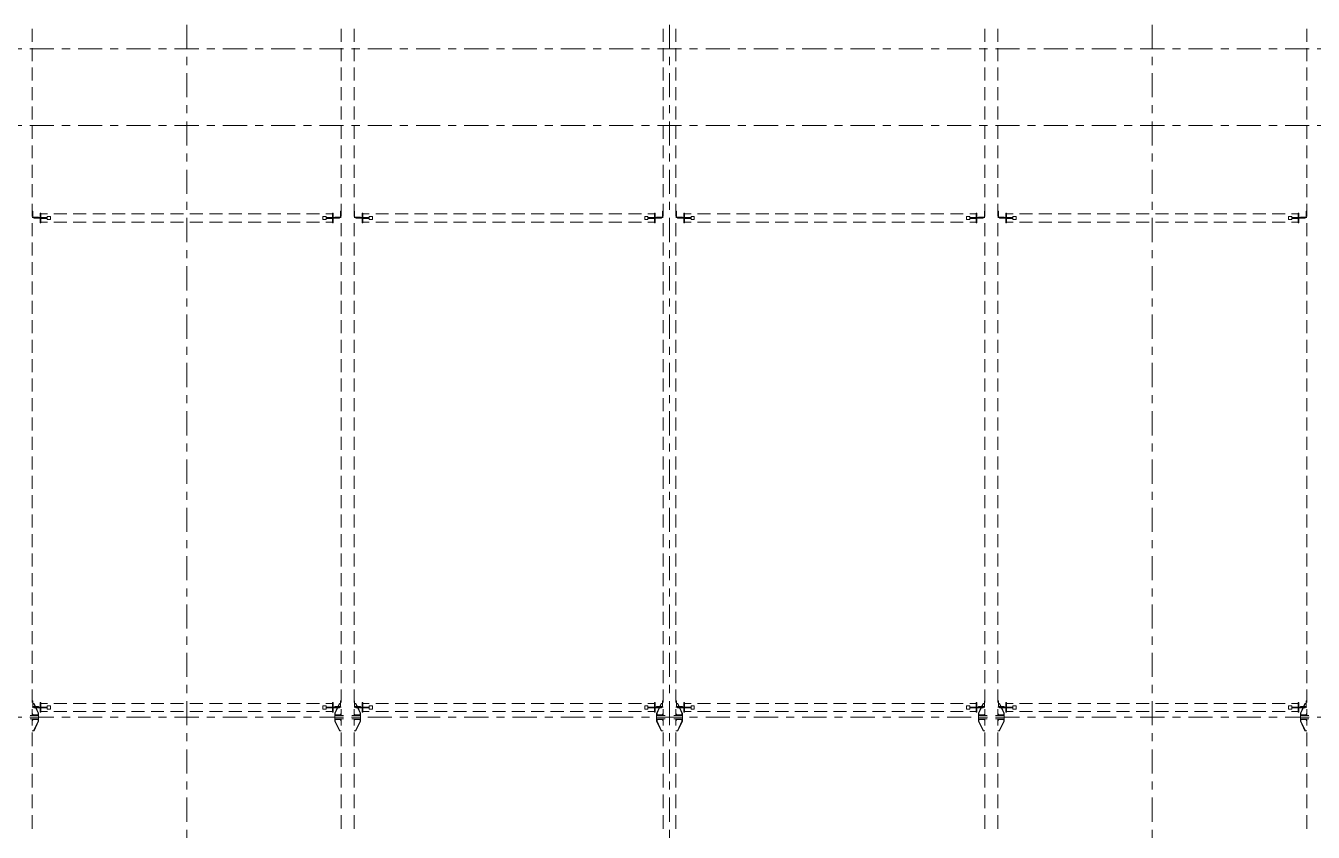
# Model space of a CAD drawing. Header units: millimetres. Extents: x -59 to 782, y -222 to 372.
# Drawn here: x 322 to 482, y 172.7 to 272.9 of the extents above; entities that cross this region are included whole.
import ezdxf

# ---------------------------------------------------------------- set-up
doc = ezdxf.new("R2010")
doc.units = ezdxf.units.MM
doc.linetypes.add('XKITLINE00', pattern=[0])
doc.linetypes.add('XKITLINE03', pattern=[6, 3, -1, 1, -1])
doc.layers.add('Part', color=2, linetype='Continuous', lineweight=0)
doc.layers.add('S-GRID', color=1, linetype='Continuous', lineweight=0)

msp = doc.modelspace()

# ---------------------------------------------------------------- linework, layer by layer
at = {"layer": 'Part', "linetype": 'XKITLINE00', "lineweight": 0}
for p, q in [((322.8, 270.89), (322.8, 272.5)), ((361.2, 270.89), (361.2, 272.5)), ((362.8, 270.89), (362.8, 272.5)), ((401.2, 270.89), (401.2, 272.5)), ((402.8, 270.89), (402.8, 272.5)), ((441.2, 270.89), (441.2, 272.5)), ((442.8, 270.89), (442.8, 272.5)), ((481.2, 270.89), (481.2, 272.5)), ((322.8, 268.48), (322.8, 270.09)), ((361.2, 268.48), (361.2, 270.09)), ((362.8, 268.48), (362.8, 270.09)), ((401.2, 268.48), (401.2, 270.09)), ((402.8, 268.48), (402.8, 270.09)), ((441.2, 268.48), (441.2, 270.09)), ((442.8, 268.48), (442.8, 270.09)), ((481.2, 268.48), (481.2, 270.09)), ((322.8, 266.06), (322.8, 267.67)), ((361.2, 266.06), (361.2, 267.67)), ((362.8, 266.06), (362.8, 267.67)), ((401.2, 266.06), (401.2, 267.67)), ((402.8, 266.06), (402.8, 267.67)), ((441.2, 266.06), (441.2, 267.67)), ((442.8, 266.06), (442.8, 267.67)), ((481.2, 266.06), (481.2, 267.67)), ((322.8, 263.65), (322.8, 265.26)), ((361.2, 263.65), (361.2, 265.26)), ((362.8, 263.65), (362.8, 265.26)), ((401.2, 263.65), (401.2, 265.26)), ((402.8, 263.65), (402.8, 265.26)), ((441.2, 263.65), (441.2, 265.26)), ((442.8, 263.65), (442.8, 265.26)), ((481.2, 263.65), (481.2, 265.26)), ((322.8, 261.24), (322.8, 262.85)), ((361.2, 261.24), (361.2, 262.85)), ((362.8, 261.24), (362.8, 262.85)), ((401.2, 261.24), (401.2, 262.85)), ((402.8, 261.24), (402.8, 262.85)), ((441.2, 261.24), (441.2, 262.85)), ((442.8, 261.24), (442.8, 262.85)), ((481.2, 261.24), (481.2, 262.85)), ((322.8, 258.82), (322.8, 260.43)), ((361.2, 258.82), (361.2, 260.43)), ((362.8, 258.82), (362.8, 260.43)), ((401.2, 258.82), (401.2, 260.43)), ((402.8, 258.82), (402.8, 260.43)), ((441.2, 258.82), (441.2, 260.43)), ((442.8, 258.82), (442.8, 260.43)), ((481.2, 258.82), (481.2, 260.43)), ((322.8, 256.41), (322.8, 258.02)), ((361.2, 256.41), (361.2, 258.02)), ((362.8, 256.41), (362.8, 258.02)), ((401.2, 256.41), (401.2, 258.02)), ((402.8, 256.41), (402.8, 258.02)), ((441.2, 256.41), (441.2, 258.02)), ((442.8, 256.41), (442.8, 258.02)), ((481.2, 256.41), (481.2, 258.02)), ((322.8, 253.99), (322.8, 255.6)), ((361.2, 253.99), (361.2, 255.6)), ((362.8, 253.99), (362.8, 255.6)), ((401.2, 253.99), (401.2, 255.6)), ((402.8, 253.99), (402.8, 255.6)), ((441.2, 253.99), (441.2, 255.6)), ((442.8, 253.99), (442.8, 255.6)), ((481.2, 253.99), (481.2, 255.6)), ((322.8, 251.58), (322.8, 253.19)), ((361.2, 251.58), (361.2, 253.19)), ((362.8, 251.58), (362.8, 253.19)), ((401.2, 251.58), (401.2, 253.19)), ((402.8, 251.58), (402.8, 253.19)), ((441.2, 251.58), (441.2, 253.19)), ((442.8, 251.58), (442.8, 253.19)), ((481.2, 251.58), (481.2, 253.19)), ((322.8, 249.17), (322.8, 250.77)), ((322.87, 249.84), (322.8, 249.84)), ((322.87, 249.11), (322.87, 249.84)), ((361.13, 249.11), (361.13, 249.84)), ((361.13, 249.84), (361.2, 249.84)), ((361.2, 249.17), (361.2, 250.77)), ((362.8, 249.17), (362.8, 250.77)), ((362.87, 249.84), (362.8, 249.84)), ((362.87, 249.11), (362.87, 249.84)), ((401.13, 249.11), (401.13, 249.84)), ((401.13, 249.84), (401.2, 249.84)), ((401.2, 249.17), (401.2, 250.77)), ((402.8, 249.17), (402.8, 250.77)), ((402.87, 249.84), (402.8, 249.84)), ((402.87, 249.11), (402.87, 249.84)), ((441.13, 249.11), (441.13, 249.84)), ((441.13, 249.84), (441.2, 249.84)), ((441.2, 249.17), (441.2, 250.77)), ((442.8, 249.17), (442.8, 250.77)), ((442.87, 249.84), (442.8, 249.84)), ((442.87, 249.11), (442.87, 249.84)), ((481.13, 249.11), (481.13, 249.84)), ((481.13, 249.84), (481.2, 249.84)), ((481.2, 249.17), (481.2, 250.77)), ((322.8, 249.04), (323.6, 249.04)), ((322.8, 246.75), (322.8, 248.36)), ((323.6, 249.11), (322.87, 249.11)), ((324.68, 249.04), (323, 249.04)), ((323, 248.96), (323, 249.04)), ((324.68, 248.96), (323, 248.96)), ((323.6, 249.04), (323.6, 249.11)), ((323.8, 249.04), (323.8, 249.6)), ((323.8, 249.6), (323.88, 249.6)), ((323.8, 248.96), (323.8, 248.4)), ((323.8, 248.4), (323.88, 248.4)), ((323.88, 249.6), (323.88, 249.04)), ((323.88, 249.5), (324.69, 249.5)), ((323.88, 249.05), (324.67, 249.05)), ((323.88, 248.4), (323.88, 248.96)), ((323.88, 248.95), (324.68, 248.95)), ((323.88, 248.5), (324.69, 248.5)), ((325.08, 249.2), (324.68, 249.2)), ((324.68, 249.04), (324.68, 249.2)), ((324.68, 248.96), (324.68, 249.04)), ((324.68, 248.8), (324.68, 248.96)), ((324.68, 248.8), (325.08, 248.8)), ((325.08, 248.8), (325.08, 249.2)), ((325.49, 249.5), (327.1, 249.5)), ((325.49, 248.5), (327.1, 248.5)), ((327.91, 249.5), (329.52, 249.5)), ((327.91, 248.5), (329.52, 248.5)), ((330.32, 249.5), (331.93, 249.5)), ((330.32, 248.5), (331.93, 248.5)), ((332.74, 249.5), (334.35, 249.5)), ((332.74, 248.5), (334.35, 248.5)), ((335.15, 249.5), (336.77, 249.5)), ((335.15, 248.5), (336.77, 248.5)), ((337.57, 249.5), (339.18, 249.5)), ((337.57, 248.5), (339.18, 248.5)), ((339.99, 249.5), (341.6, 249.5)), ((339.99, 248.5), (341.6, 248.5)), ((342.4, 249.5), (344.01, 249.5)), ((342.4, 248.5), (344.01, 248.5)), ((344.82, 249.5), (346.43, 249.5)), ((344.82, 248.5), (346.43, 248.5)), ((347.23, 249.5), (348.85, 249.5)), ((347.23, 248.5), (348.85, 248.5)), ((349.65, 249.5), (351.26, 249.5)), ((349.65, 248.5), (351.26, 248.5)), ((352.07, 249.5), (353.68, 249.5)), ((352.07, 248.5), (353.68, 248.5)), ((354.48, 249.5), (356.09, 249.5)), ((354.48, 248.5), (356.09, 248.5)), ((356.9, 249.5), (358.51, 249.5)), ((356.9, 248.5), (358.51, 248.5)), ((358.92, 248.8), (358.92, 249.2)), ((358.92, 249.2), (359.32, 249.2)), ((359.32, 248.8), (358.92, 248.8)), ((359.31, 249.5), (360.12, 249.5)), ((359.31, 248.5), (360.12, 248.5)), ((359.32, 249.04), (359.32, 249.2)), ((359.32, 249.05), (360.12, 249.05)), ((359.32, 249.04), (359.32, 248.96)), ((359.32, 249.04), (361, 249.04)), ((359.32, 248.96), (361, 248.96)), ((359.32, 248.8), (359.32, 248.96)), ((359.32, 248.95), (360.11, 248.95)), ((360.2, 249.6), (360.12, 249.6)), ((360.12, 249.6), (360.12, 249.04)), ((360.12, 248.4), (360.12, 248.96)), ((360.2, 248.4), (360.12, 248.4)), ((360.2, 249.04), (360.2, 249.6)), ((360.2, 248.96), (360.2, 248.4)), ((360.4, 249.04), (360.4, 249.11)), ((360.4, 249.11), (361.13, 249.11)), ((361.2, 249.04), (360.4, 249.04)), ((361, 249.04), (361, 248.96)), ((361.2, 246.75), (361.2, 248.36)), ((362.8, 249.04), (363.6, 249.04)), ((362.8, 246.75), (362.8, 248.36)), ((363.6, 249.11), (362.87, 249.11)), ((364.68, 249.04), (363, 249.04)), ((363, 248.96), (363, 249.04)), ((364.68, 248.96), (363, 248.96)), ((363.6, 249.04), (363.6, 249.11)), ((363.8, 249.04), (363.8, 249.6)), ((363.8, 249.6), (363.88, 249.6)), ((363.8, 248.96), (363.8, 248.4)), ((363.8, 248.4), (363.88, 248.4)), ((363.88, 249.6), (363.88, 249.04)), ((363.88, 249.5), (364.69, 249.5)), ((363.88, 249.05), (364.67, 249.05)), ((363.88, 248.4), (363.88, 248.96)), ((363.88, 248.95), (364.68, 248.95)), ((363.88, 248.5), (364.69, 248.5)), ((365.08, 249.2), (364.68, 249.2)), ((364.68, 249.04), (364.68, 249.2)), ((364.68, 248.96), (364.68, 249.04)), ((364.68, 248.8), (364.68, 248.96)), ((364.68, 248.8), (365.08, 248.8)), ((365.08, 248.8), (365.08, 249.2)), ((365.49, 249.5), (367.1, 249.5)), ((365.49, 248.5), (367.1, 248.5)), ((367.91, 249.5), (369.52, 249.5)), ((367.91, 248.5), (369.52, 248.5)), ((370.32, 249.5), (371.93, 249.5)), ((370.32, 248.5), (371.93, 248.5)), ((372.74, 249.5), (374.35, 249.5)), ((372.74, 248.5), (374.35, 248.5)), ((375.15, 249.5), (376.77, 249.5)), ((375.15, 248.5), (376.77, 248.5)), ((377.57, 249.5), (379.18, 249.5)), ((377.57, 248.5), (379.18, 248.5)), ((379.99, 249.5), (381.6, 249.5)), ((379.99, 248.5), (381.6, 248.5)), ((382.4, 249.5), (384.01, 249.5)), ((382.4, 248.5), (384.01, 248.5)), ((384.82, 249.5), (386.43, 249.5)), ((384.82, 248.5), (386.43, 248.5)), ((387.23, 249.5), (388.85, 249.5)), ((387.23, 248.5), (388.85, 248.5)), ((389.65, 249.5), (391.26, 249.5)), ((389.65, 248.5), (391.26, 248.5)), ((392.07, 249.5), (393.68, 249.5)), ((392.07, 248.5), (393.68, 248.5)), ((394.48, 249.5), (396.09, 249.5)), ((394.48, 248.5), (396.09, 248.5)), ((396.9, 249.5), (398.51, 249.5)), ((396.9, 248.5), (398.51, 248.5)), ((398.92, 248.8), (398.92, 249.2)), ((398.92, 249.2), (399.32, 249.2)), ((399.32, 248.8), (398.92, 248.8)), ((399.31, 249.5), (400.12, 249.5)), ((399.31, 248.5), (400.12, 248.5)), ((399.32, 249.04), (399.32, 249.2)), ((399.32, 249.05), (400.12, 249.05)), ((399.32, 249.04), (399.32, 248.96)), ((399.32, 249.04), (401, 249.04)), ((399.32, 248.96), (401, 248.96)), ((399.32, 248.8), (399.32, 248.96)), ((399.32, 248.95), (400.11, 248.95)), ((400.2, 249.6), (400.12, 249.6)), ((400.12, 249.6), (400.12, 249.04)), ((400.12, 248.4), (400.12, 248.96)), ((400.2, 248.4), (400.12, 248.4)), ((400.2, 249.04), (400.2, 249.6)), ((400.2, 248.96), (400.2, 248.4)), ((400.4, 249.04), (400.4, 249.11)), ((400.4, 249.11), (401.13, 249.11)), ((401.2, 249.04), (400.4, 249.04)), ((401, 249.04), (401, 248.96)), ((401.2, 246.75), (401.2, 248.36)), ((402.8, 249.04), (403.6, 249.04)), ((402.8, 246.75), (402.8, 248.36)), ((403.6, 249.11), (402.87, 249.11)), ((404.68, 249.04), (403, 249.04)), ((403, 248.96), (403, 249.04)), ((404.68, 248.96), (403, 248.96)), ((403.6, 249.04), (403.6, 249.11)), ((403.8, 249.04), (403.8, 249.6)), ((403.8, 249.6), (403.88, 249.6)), ((403.8, 248.96), (403.8, 248.4)), ((403.8, 248.4), (403.88, 248.4)), ((403.88, 249.6), (403.88, 249.04)), ((403.88, 249.5), (404.69, 249.5)), ((403.88, 249.05), (404.67, 249.05)), ((403.88, 248.4), (403.88, 248.96)), ((403.88, 248.95), (404.68, 248.95)), ((403.88, 248.5), (404.69, 248.5)), ((405.08, 249.2), (404.68, 249.2)), ((404.68, 249.04), (404.68, 249.2)), ((404.68, 248.96), (404.68, 249.04)), ((404.68, 248.8), (404.68, 248.96)), ((404.68, 248.8), (405.08, 248.8)), ((405.08, 248.8), (405.08, 249.2)), ((405.49, 249.5), (407.1, 249.5)), ((405.49, 248.5), (407.1, 248.5)), ((407.91, 249.5), (409.52, 249.5)), ((407.91, 248.5), (409.52, 248.5)), ((410.32, 249.5), (411.93, 249.5)), ((410.32, 248.5), (411.93, 248.5)), ((412.74, 249.5), (414.35, 249.5)), ((412.74, 248.5), (414.35, 248.5)), ((415.15, 249.5), (416.77, 249.5)), ((415.15, 248.5), (416.77, 248.5)), ((417.57, 249.5), (419.18, 249.5)), ((417.57, 248.5), (419.18, 248.5)), ((419.99, 249.5), (421.6, 249.5)), ((419.99, 248.5), (421.6, 248.5)), ((422.4, 249.5), (424.01, 249.5)), ((422.4, 248.5), (424.01, 248.5)), ((424.82, 249.5), (426.43, 249.5)), ((424.82, 248.5), (426.43, 248.5)), ((427.23, 249.5), (428.85, 249.5)), ((427.23, 248.5), (428.85, 248.5)), ((429.65, 249.5), (431.26, 249.5)), ((429.65, 248.5), (431.26, 248.5)), ((432.07, 249.5), (433.68, 249.5)), ((432.07, 248.5), (433.68, 248.5)), ((434.48, 249.5), (436.09, 249.5)), ((434.48, 248.5), (436.09, 248.5)), ((436.9, 249.5), (438.51, 249.5)), ((436.9, 248.5), (438.51, 248.5)), ((438.92, 248.8), (438.92, 249.2)), ((438.92, 249.2), (439.32, 249.2)), ((439.32, 248.8), (438.92, 248.8)), ((439.31, 249.5), (440.12, 249.5)), ((439.31, 248.5), (440.12, 248.5)), ((439.32, 249.04), (439.32, 249.2)), ((439.32, 249.05), (440.12, 249.05)), ((439.32, 249.04), (439.32, 248.96)), ((439.32, 249.04), (441, 249.04)), ((439.32, 248.8), (439.32, 248.96)), ((439.32, 248.96), (441, 248.96)), ((439.32, 248.95), (440.11, 248.95)), ((440.2, 249.6), (440.12, 249.6)), ((440.12, 249.6), (440.12, 249.04)), ((440.12, 248.4), (440.12, 248.96)), ((440.2, 248.4), (440.12, 248.4)), ((440.2, 249.04), (440.2, 249.6)), ((440.2, 248.96), (440.2, 248.4)), ((440.4, 249.04), (440.4, 249.11)), ((440.4, 249.11), (441.13, 249.11)), ((441.2, 249.04), (440.4, 249.04)), ((441, 249.04), (441, 248.96)), ((441.2, 246.75), (441.2, 248.36)), ((442.8, 249.04), (443.6, 249.04)), ((442.8, 246.75), (442.8, 248.36)), ((443.6, 249.11), (442.87, 249.11)), ((444.68, 249.04), (443, 249.04)), ((443, 248.96), (443, 249.04)), ((444.68, 248.96), (443, 248.96)), ((443.6, 249.04), (443.6, 249.11)), ((443.8, 249.04), (443.8, 249.6)), ((443.8, 249.6), (443.88, 249.6)), ((443.8, 248.96), (443.8, 248.4)), ((443.8, 248.4), (443.88, 248.4)), ((443.88, 249.6), (443.88, 249.04)), ((443.88, 249.5), (444.69, 249.5)), ((443.88, 249.05), (444.67, 249.05)), ((443.88, 248.4), (443.88, 248.96)), ((443.88, 248.95), (444.68, 248.95)), ((443.88, 248.5), (444.69, 248.5)), ((445.08, 249.2), (444.68, 249.2)), ((444.68, 249.04), (444.68, 249.2)), ((444.68, 248.96), (444.68, 249.04)), ((444.68, 248.8), (444.68, 248.96)), ((444.68, 248.8), (445.08, 248.8)), ((445.08, 248.8), (445.08, 249.2)), ((445.49, 249.5), (447.1, 249.5)), ((445.49, 248.5), (447.1, 248.5)), ((447.91, 249.5), (449.52, 249.5)), ((447.91, 248.5), (449.52, 248.5)), ((450.32, 249.5), (451.93, 249.5)), ((450.32, 248.5), (451.93, 248.5)), ((452.74, 249.5), (454.35, 249.5)), ((452.74, 248.5), (454.35, 248.5)), ((455.15, 249.5), (456.77, 249.5)), ((455.15, 248.5), (456.77, 248.5)), ((457.57, 249.5), (459.18, 249.5)), ((457.57, 248.5), (459.18, 248.5)), ((459.99, 249.5), (461.6, 249.5)), ((459.99, 248.5), (461.6, 248.5)), ((462.4, 249.5), (464.01, 249.5)), ((462.4, 248.5), (464.01, 248.5)), ((464.82, 249.5), (466.43, 249.5)), ((464.82, 248.5), (466.43, 248.5)), ((467.23, 249.5), (468.85, 249.5)), ((467.23, 248.5), (468.85, 248.5)), ((469.65, 249.5), (471.26, 249.5)), ((469.65, 248.5), (471.26, 248.5)), ((472.07, 249.5), (473.68, 249.5)), ((472.07, 248.5), (473.68, 248.5)), ((474.48, 249.5), (476.09, 249.5)), ((474.48, 248.5), (476.09, 248.5)), ((476.9, 249.5), (478.51, 249.5)), ((476.9, 248.5), (478.51, 248.5)), ((478.92, 248.8), (478.92, 249.2)), ((478.92, 249.2), (479.32, 249.2)), ((479.32, 248.8), (478.92, 248.8)), ((479.31, 249.5), (480.12, 249.5)), ((479.31, 248.5), (480.12, 248.5)), ((479.32, 249.04), (479.32, 249.2)), ((479.32, 249.05), (480.12, 249.05)), ((479.32, 249.04), (479.32, 248.96)), ((479.32, 249.04), (481, 249.04)), ((479.32, 248.8), (479.32, 248.96)), ((479.32, 248.96), (481, 248.96)), ((479.32, 248.95), (480.11, 248.95)), ((480.2, 249.6), (480.12, 249.6)), ((480.12, 249.6), (480.12, 249.04)), ((480.12, 248.4), (480.12, 248.96)), ((480.2, 248.4), (480.12, 248.4)), ((480.2, 249.04), (480.2, 249.6)), ((480.2, 248.96), (480.2, 248.4)), ((480.4, 249.04), (480.4, 249.11)), ((480.4, 249.11), (481.13, 249.11)), ((481.2, 249.04), (480.4, 249.04)), ((481, 249.04), (481, 248.96)), ((481.2, 246.75), (481.2, 248.36)), ((322.8, 244.34), (322.8, 245.95)), ((361.2, 244.34), (361.2, 245.95)), ((362.8, 244.34), (362.8, 245.95)), ((401.2, 244.34), (401.2, 245.95)), ((402.8, 244.34), (402.8, 245.95)), ((441.2, 244.34), (441.2, 245.95)), ((442.8, 244.34), (442.8, 245.95)), ((481.2, 244.34), (481.2, 245.95)), ((322.8, 241.92), (322.8, 243.53)), ((361.2, 241.92), (361.2, 243.53)), ((362.8, 241.92), (362.8, 243.53)), ((401.2, 241.92), (401.2, 243.53)), ((402.8, 241.92), (402.8, 243.53)), ((441.2, 241.92), (441.2, 243.53)), ((442.8, 241.92), (442.8, 243.53)), ((481.2, 241.92), (481.2, 243.53)), ((322.8, 239.51), (322.8, 241.12)), ((361.2, 239.51), (361.2, 241.12)), ((362.8, 239.51), (362.8, 241.12)), ((401.2, 239.51), (401.2, 241.12)), ((402.8, 239.51), (402.8, 241.12)), ((441.2, 239.51), (441.2, 241.12)), ((442.8, 239.51), (442.8, 241.12)), ((481.2, 239.51), (481.2, 241.12)), ((322.8, 237.09), (322.8, 238.7)), ((361.2, 237.09), (361.2, 238.7)), ((362.8, 237.09), (362.8, 238.7)), ((401.2, 237.09), (401.2, 238.7)), ((402.8, 237.09), (402.8, 238.7)), ((441.2, 237.09), (441.2, 238.7)), ((442.8, 237.09), (442.8, 238.7)), ((481.2, 237.09), (481.2, 238.7)), ((322.8, 234.68), (322.8, 236.29)), ((361.2, 234.68), (361.2, 236.29)), ((362.8, 234.68), (362.8, 236.29)), ((401.2, 234.68), (401.2, 236.29)), ((402.8, 234.68), (402.8, 236.29)), ((441.2, 234.68), (441.2, 236.29)), ((442.8, 234.68), (442.8, 236.29)), ((481.2, 234.68), (481.2, 236.29)), ((322.8, 232.27), (322.8, 233.88)), ((361.2, 232.27), (361.2, 233.88)), ((362.8, 232.27), (362.8, 233.88)), ((401.2, 232.27), (401.2, 233.88)), ((402.8, 232.27), (402.8, 233.88)), ((441.2, 232.27), (441.2, 233.88)), ((442.8, 232.27), (442.8, 233.88)), ((481.2, 232.27), (481.2, 233.88)), ((322.8, 229.85), (322.8, 231.46)), ((361.2, 229.85), (361.2, 231.46)), ((362.8, 229.85), (362.8, 231.46)), ((401.2, 229.85), (401.2, 231.46)), ((402.8, 229.85), (402.8, 231.46)), ((441.2, 229.85), (441.2, 231.46)), ((442.8, 229.85), (442.8, 231.46)), ((481.2, 229.85), (481.2, 231.46)), ((322.8, 227.44), (322.8, 229.05)), ((361.2, 227.44), (361.2, 229.05)), ((362.8, 227.44), (362.8, 229.05)), ((401.2, 227.44), (401.2, 229.05)), ((402.8, 227.44), (402.8, 229.05)), ((441.2, 227.44), (441.2, 229.05)), ((442.8, 227.44), (442.8, 229.05)), ((481.2, 227.44), (481.2, 229.05)), ((322.8, 225.02), (322.8, 226.63)), ((361.2, 225.02), (361.2, 226.63)), ((362.8, 225.02), (362.8, 226.63)), ((401.2, 225.02), (401.2, 226.63)), ((402.8, 225.02), (402.8, 226.63)), ((441.2, 225.02), (441.2, 226.63)), ((442.8, 225.02), (442.8, 226.63)), ((481.2, 225.02), (481.2, 226.63)), ((322.8, 222.61), (322.8, 224.22)), ((361.2, 222.61), (361.2, 224.22)), ((362.8, 222.61), (362.8, 224.22)), ((401.2, 222.61), (401.2, 224.22)), ((402.8, 222.61), (402.8, 224.22)), ((441.2, 222.61), (441.2, 224.22)), ((442.8, 222.61), (442.8, 224.22)), ((481.2, 222.61), (481.2, 224.22)), ((322.8, 220.19), (322.8, 221.8)), ((361.2, 220.19), (361.2, 221.8)), ((362.8, 220.19), (362.8, 221.8)), ((401.2, 220.19), (401.2, 221.8)), ((402.8, 220.19), (402.8, 221.8)), ((441.2, 220.19), (441.2, 221.8)), ((442.8, 220.19), (442.8, 221.8)), ((481.2, 220.19), (481.2, 221.8)), ((322.8, 217.78), (322.8, 219.39)), ((361.2, 217.78), (361.2, 219.39)), ((362.8, 217.78), (362.8, 219.39)), ((401.2, 217.78), (401.2, 219.39)), ((402.8, 217.78), (402.8, 219.39)), ((441.2, 217.78), (441.2, 219.39)), ((442.8, 217.78), (442.8, 219.39)), ((481.2, 217.78), (481.2, 219.39)), ((322.8, 215.37), (322.8, 216.98)), ((361.2, 215.37), (361.2, 216.98)), ((362.8, 215.37), (362.8, 216.98)), ((401.2, 215.37), (401.2, 216.98)), ((402.8, 215.37), (402.8, 216.98)), ((441.2, 215.37), (441.2, 216.98)), ((442.8, 215.37), (442.8, 216.98)), ((481.2, 215.37), (481.2, 216.98)), ((322.8, 212.95), (322.8, 214.56)), ((361.2, 212.95), (361.2, 214.56)), ((362.8, 212.95), (362.8, 214.56)), ((401.2, 212.95), (401.2, 214.56)), ((402.8, 212.95), (402.8, 214.56)), ((441.2, 212.95), (441.2, 214.56)), ((442.8, 212.95), (442.8, 214.56)), ((481.2, 212.95), (481.2, 214.56)), ((322.8, 210.54), (322.8, 212.15)), ((361.2, 210.54), (361.2, 212.15)), ((362.8, 210.54), (362.8, 212.15)), ((401.2, 210.54), (401.2, 212.15)), ((402.8, 210.54), (402.8, 212.15)), ((441.2, 210.54), (441.2, 212.15)), ((442.8, 210.54), (442.8, 212.15)), ((481.2, 210.54), (481.2, 212.15)), ((322.8, 208.12), (322.8, 209.73)), ((361.2, 208.12), (361.2, 209.73)), ((362.8, 208.12), (362.8, 209.73)), ((401.2, 208.12), (401.2, 209.73)), ((402.8, 208.12), (402.8, 209.73)), ((441.2, 208.12), (441.2, 209.73)), ((442.8, 208.12), (442.8, 209.73)), ((481.2, 208.12), (481.2, 209.73)), ((322.8, 205.71), (322.8, 207.32)), ((361.2, 205.71), (361.2, 207.32)), ((362.8, 205.71), (362.8, 207.32)), ((401.2, 205.71), (401.2, 207.32)), ((402.8, 205.71), (402.8, 207.32)), ((441.2, 205.71), (441.2, 207.32)), ((442.8, 205.71), (442.8, 207.32)), ((481.2, 205.71), (481.2, 207.32)), ((322.8, 203.29), (322.8, 204.9)), ((361.2, 203.29), (361.2, 204.9)), ((362.8, 203.29), (362.8, 204.9)), ((401.2, 203.29), (401.2, 204.9)), ((402.8, 203.29), (402.8, 204.9)), ((441.2, 203.29), (441.2, 204.9)), ((442.8, 203.29), (442.8, 204.9)), ((481.2, 203.29), (481.2, 204.9)), ((322.8, 200.88), (322.8, 202.49)), ((361.2, 200.88), (361.2, 202.49)), ((362.8, 200.88), (362.8, 202.49)), ((401.2, 200.88), (401.2, 202.49)), ((402.8, 200.88), (402.8, 202.49)), ((441.2, 200.88), (441.2, 202.49)), ((442.8, 200.88), (442.8, 202.49)), ((481.2, 200.88), (481.2, 202.49)), ((322.8, 198.47), (322.8, 200.08)), ((361.2, 198.47), (361.2, 200.08)), ((362.8, 198.47), (362.8, 200.08)), ((401.2, 198.47), (401.2, 200.08)), ((402.8, 198.47), (402.8, 200.08)), ((441.2, 198.47), (441.2, 200.08)), ((442.8, 198.47), (442.8, 200.08)), ((481.2, 198.47), (481.2, 200.08)), ((322.8, 196.05), (322.8, 197.66)), ((361.2, 196.05), (361.2, 197.66)), ((362.8, 196.05), (362.8, 197.66)), ((401.2, 196.05), (401.2, 197.66)), ((402.8, 196.05), (402.8, 197.66)), ((441.2, 196.05), (441.2, 197.66)), ((442.8, 196.05), (442.8, 197.66)), ((481.2, 196.05), (481.2, 197.66)), ((322.8, 193.64), (322.8, 195.25)), ((361.2, 193.64), (361.2, 195.25)), ((362.8, 193.64), (362.8, 195.25)), ((401.2, 193.64), (401.2, 195.25)), ((402.8, 193.64), (402.8, 195.25)), ((441.2, 193.64), (441.2, 195.25)), ((442.8, 193.64), (442.8, 195.25)), ((481.2, 193.64), (481.2, 195.25)), ((322.8, 191.22), (322.8, 192.83)), ((361.2, 191.22), (361.2, 192.83)), ((362.8, 191.22), (362.8, 192.83)), ((401.2, 191.22), (401.2, 192.83)), ((402.8, 191.22), (402.8, 192.83)), ((441.2, 191.22), (441.2, 192.83)), ((442.8, 191.22), (442.8, 192.83)), ((481.2, 191.22), (481.2, 192.83)), ((322.8, 188.81), (322.8, 190.42)), ((361.2, 188.81), (361.2, 190.42)), ((362.8, 188.81), (362.8, 190.42)), ((401.2, 188.81), (401.2, 190.42)), ((402.8, 188.81), (402.8, 190.42)), ((441.2, 188.81), (441.2, 190.42)), ((442.8, 188.81), (442.8, 190.42)), ((481.2, 188.81), (481.2, 190.42)), ((322.87, 189.04), (322.8, 189.04)), ((322.87, 188.31), (322.87, 189.04)), ((361.13, 188.31), (361.13, 189.04)), ((361.13, 189.04), (361.2, 189.04)), ((362.87, 189.04), (362.8, 189.04)), ((362.87, 188.31), (362.87, 189.04)), ((401.13, 188.31), (401.13, 189.04)), ((401.13, 189.04), (401.2, 189.04)), ((402.87, 189.04), (402.8, 189.04)), ((402.87, 188.31), (402.87, 189.04)), ((441.13, 188.31), (441.13, 189.04)), ((441.13, 189.04), (441.2, 189.04)), ((442.87, 189.04), (442.8, 189.04)), ((442.87, 188.31), (442.87, 189.04)), ((481.13, 188.31), (481.13, 189.04)), ((481.13, 189.04), (481.2, 189.04)), ((322.8, 188.24), (323.6, 188.24)), ((322.8, 187.2), (322.8, 188)), ((322.91, 187.3), (322.8, 187.46)), ((322.8, 187.3), (323.6, 187.3)), ((323.03, 188.7), (322.87, 188.7)), ((323.6, 188.31), (322.87, 188.31)), ((323.16, 188.31), (322.98, 188.7)), ((324.68, 188.24), (323, 188.24)), ((323, 188.16), (323, 188.24)), ((324.68, 188.16), (323, 188.16)), ((323.22, 188.31), (323.03, 188.7)), ((323.54, 187.5), (323.23, 188.16)), ((323.6, 187.5), (323.29, 188.16)), ((323.54, 187.3), (323.54, 187.5)), ((323.54, 187.5), (323.6, 187.5)), ((323.6, 188.24), (323.6, 188.31)), ((323.6, 187.3), (323.6, 187.5)), ((323.6, 187.2), (323.6, 187.3)), ((323.8, 188.24), (323.8, 188.8)), ((323.8, 188.8), (323.88, 188.8)), ((323.8, 188.16), (323.8, 187.6)), ((323.8, 187.6), (323.88, 187.6)), ((323.88, 188.8), (323.88, 188.24)), ((323.88, 188.7), (324.69, 188.7)), ((323.88, 188.25), (324.67, 188.25)), ((323.88, 187.6), (323.88, 188.16)), ((323.88, 188.15), (324.68, 188.15)), ((323.88, 187.7), (324.69, 187.7)), ((325.08, 188.4), (324.68, 188.4)), ((324.68, 188.24), (324.68, 188.4)), ((324.68, 188.16), (324.68, 188.24)), ((324.68, 188), (324.68, 188.16)), ((324.68, 188), (325.08, 188)), ((325.08, 188), (325.08, 188.4)), ((325.49, 188.7), (327.1, 188.7)), ((325.49, 187.7), (327.1, 187.7)), ((327.91, 188.7), (329.52, 188.7)), ((327.91, 187.7), (329.52, 187.7)), ((330.32, 188.7), (331.93, 188.7)), ((330.32, 187.7), (331.93, 187.7)), ((332.74, 188.7), (334.35, 188.7)), ((332.74, 187.7), (334.35, 187.7)), ((335.15, 188.7), (336.77, 188.7)), ((335.15, 187.7), (336.77, 187.7)), ((337.57, 188.7), (339.18, 188.7)), ((337.57, 187.7), (339.18, 187.7)), ((339.99, 188.7), (341.6, 188.7)), ((339.99, 187.7), (341.6, 187.7)), ((342.4, 188.7), (344.01, 188.7)), ((342.4, 187.7), (344.01, 187.7)), ((344.82, 188.7), (346.43, 188.7)), ((344.82, 187.7), (346.43, 187.7)), ((347.23, 188.7), (348.85, 188.7)), ((347.23, 187.7), (348.85, 187.7)), ((349.65, 188.7), (351.26, 188.7)), ((349.65, 187.7), (351.26, 187.7)), ((352.07, 188.7), (353.68, 188.7)), ((352.07, 187.7), (353.68, 187.7)), ((354.48, 188.7), (356.09, 188.7)), ((354.48, 187.7), (356.09, 187.7)), ((356.9, 188.7), (358.51, 188.7)), ((356.9, 187.7), (358.51, 187.7)), ((358.92, 188), (358.92, 188.4)), ((358.92, 188.4), (359.32, 188.4)), ((359.32, 188), (358.92, 188)), ((359.31, 188.7), (360.12, 188.7)), ((359.31, 187.7), (360.12, 187.7)), ((359.32, 188.24), (359.32, 188.4)), ((359.32, 188.25), (360.12, 188.25)), ((359.32, 188.24), (359.32, 188.16)), ((359.32, 188.24), (361, 188.24)), ((359.32, 188), (359.32, 188.16)), ((359.32, 188.16), (361, 188.16)), ((359.32, 188.15), (360.11, 188.15)), ((360.2, 188.8), (360.12, 188.8)), ((360.12, 188.8), (360.12, 188.24)), ((360.12, 187.6), (360.12, 188.16)), ((360.2, 187.6), (360.12, 187.6)), ((360.2, 188.24), (360.2, 188.8)), ((360.2, 188.16), (360.2, 187.6)), ((360.4, 188.24), (360.4, 188.31)), ((360.4, 188.31), (361.13, 188.31)), ((361.2, 188.24), (360.4, 188.24)), ((360.4, 187.5), (360.71, 188.16)), ((360.4, 187.3), (360.4, 187.5)), ((360.4, 187.5), (360.46, 187.5)), ((360.4, 187.2), (360.4, 187.3)), ((360.4, 187.3), (361.2, 187.3)), ((360.46, 187.5), (360.77, 188.16)), ((360.46, 187.3), (360.46, 187.5)), ((360.78, 188.31), (360.97, 188.7)), ((360.84, 188.31), (361.02, 188.7)), ((361.13, 188.7), (360.97, 188.7)), ((361, 188.24), (361, 188.16)), ((361.09, 187.3), (361.2, 187.46)), ((361.2, 187.2), (361.2, 188)), ((362.8, 188.24), (363.6, 188.24)), ((362.8, 187.2), (362.8, 188)), ((362.91, 187.3), (362.8, 187.46)), ((362.8, 187.3), (363.6, 187.3)), ((363.03, 188.7), (362.87, 188.7)), ((363.6, 188.31), (362.87, 188.31)), ((363.16, 188.31), (362.98, 188.7)), ((364.68, 188.24), (363, 188.24)), ((363, 188.16), (363, 188.24)), ((364.68, 188.16), (363, 188.16)), ((363.22, 188.31), (363.03, 188.7)), ((363.54, 187.5), (363.23, 188.16)), ((363.6, 187.5), (363.29, 188.16)), ((363.54, 187.3), (363.54, 187.5)), ((363.54, 187.5), (363.6, 187.5)), ((363.6, 188.24), (363.6, 188.31)), ((363.6, 187.3), (363.6, 187.5)), ((363.6, 187.2), (363.6, 187.3)), ((363.8, 188.24), (363.8, 188.8)), ((363.8, 188.8), (363.88, 188.8)), ((363.8, 188.16), (363.8, 187.6)), ((363.8, 187.6), (363.88, 187.6)), ((363.88, 188.8), (363.88, 188.24)), ((363.88, 188.7), (364.69, 188.7)), ((363.88, 188.25), (364.67, 188.25)), ((363.88, 187.6), (363.88, 188.16)), ((363.88, 188.15), (364.68, 188.15)), ((363.88, 187.7), (364.69, 187.7)), ((365.08, 188.4), (364.68, 188.4)), ((364.68, 188.24), (364.68, 188.4)), ((364.68, 188.16), (364.68, 188.24)), ((364.68, 188), (364.68, 188.16)), ((364.68, 188), (365.08, 188)), ((365.08, 188), (365.08, 188.4)), ((365.49, 188.7), (367.1, 188.7)), ((365.49, 187.7), (367.1, 187.7)), ((367.91, 188.7), (369.52, 188.7)), ((367.91, 187.7), (369.52, 187.7)), ((370.32, 188.7), (371.93, 188.7)), ((370.32, 187.7), (371.93, 187.7)), ((372.74, 188.7), (374.35, 188.7)), ((372.74, 187.7), (374.35, 187.7)), ((375.15, 188.7), (376.77, 188.7)), ((375.15, 187.7), (376.77, 187.7)), ((377.57, 188.7), (379.18, 188.7)), ((377.57, 187.7), (379.18, 187.7)), ((379.99, 188.7), (381.6, 188.7)), ((379.99, 187.7), (381.6, 187.7)), ((382.4, 188.7), (384.01, 188.7)), ((382.4, 187.7), (384.01, 187.7)), ((384.82, 188.7), (386.43, 188.7)), ((384.82, 187.7), (386.43, 187.7)), ((387.23, 188.7), (388.85, 188.7)), ((387.23, 187.7), (388.85, 187.7)), ((389.65, 188.7), (391.26, 188.7)), ((389.65, 187.7), (391.26, 187.7)), ((392.07, 188.7), (393.68, 188.7)), ((392.07, 187.7), (393.68, 187.7)), ((394.48, 188.7), (396.09, 188.7)), ((394.48, 187.7), (396.09, 187.7)), ((396.9, 188.7), (398.51, 188.7)), ((396.9, 187.7), (398.51, 187.7)), ((398.92, 188), (398.92, 188.4)), ((398.92, 188.4), (399.32, 188.4)), ((399.32, 188), (398.92, 188)), ((399.31, 188.7), (400.12, 188.7)), ((399.31, 187.7), (400.12, 187.7)), ((399.32, 188.24), (399.32, 188.4)), ((399.32, 188.25), (400.12, 188.25)), ((399.32, 188.24), (399.32, 188.16)), ((399.32, 188.24), (401, 188.24)), ((399.32, 188.16), (401, 188.16)), ((399.32, 188), (399.32, 188.16)), ((399.32, 188.15), (400.11, 188.15)), ((400.2, 188.8), (400.12, 188.8)), ((400.12, 188.8), (400.12, 188.24)), ((400.12, 187.6), (400.12, 188.16)), ((400.2, 187.6), (400.12, 187.6)), ((400.2, 188.24), (400.2, 188.8)), ((400.2, 188.16), (400.2, 187.6)), ((400.4, 188.24), (400.4, 188.31)), ((400.4, 188.31), (401.13, 188.31)), ((401.2, 188.24), (400.4, 188.24)), ((400.4, 187.5), (400.71, 188.16)), ((400.4, 187.3), (400.4, 187.5)), ((400.4, 187.5), (400.46, 187.5)), ((400.4, 187.2), (400.4, 187.3)), ((400.4, 187.3), (401.2, 187.3)), ((400.46, 187.5), (400.77, 188.16)), ((400.46, 187.3), (400.46, 187.5)), ((400.78, 188.31), (400.97, 188.7)), ((400.84, 188.31), (401.02, 188.7)), ((401.13, 188.7), (400.97, 188.7)), ((401, 188.24), (401, 188.16)), ((401.09, 187.3), (401.2, 187.46)), ((401.2, 187.2), (401.2, 188)), ((402.8, 188.24), (403.6, 188.24)), ((402.8, 187.2), (402.8, 188)), ((402.91, 187.3), (402.8, 187.46)), ((402.8, 187.3), (403.6, 187.3)), ((403.03, 188.7), (402.87, 188.7)), ((403.6, 188.31), (402.87, 188.31)), ((403.16, 188.31), (402.98, 188.7)), ((404.68, 188.24), (403, 188.24)), ((403, 188.16), (403, 188.24)), ((404.68, 188.16), (403, 188.16)), ((403.22, 188.31), (403.03, 188.7)), ((403.54, 187.5), (403.23, 188.16)), ((403.6, 187.5), (403.29, 188.16)), ((403.54, 187.3), (403.54, 187.5)), ((403.54, 187.5), (403.6, 187.5)), ((403.6, 188.24), (403.6, 188.31)), ((403.6, 187.3), (403.6, 187.5)), ((403.6, 187.2), (403.6, 187.3)), ((403.8, 188.24), (403.8, 188.8)), ((403.8, 188.8), (403.88, 188.8)), ((403.8, 188.16), (403.8, 187.6)), ((403.8, 187.6), (403.88, 187.6)), ((403.88, 188.8), (403.88, 188.24)), ((403.88, 188.7), (404.69, 188.7)), ((403.88, 188.25), (404.67, 188.25)), ((403.88, 187.6), (403.88, 188.16)), ((403.88, 188.15), (404.68, 188.15)), ((403.88, 187.7), (404.69, 187.7)), ((405.08, 188.4), (404.68, 188.4)), ((404.68, 188.24), (404.68, 188.4)), ((404.68, 188.16), (404.68, 188.24)), ((404.68, 188), (404.68, 188.16)), ((404.68, 188), (405.08, 188)), ((405.08, 188), (405.08, 188.4)), ((405.49, 188.7), (407.1, 188.7)), ((405.49, 187.7), (407.1, 187.7)), ((407.91, 188.7), (409.52, 188.7)), ((407.91, 187.7), (409.52, 187.7)), ((410.32, 188.7), (411.93, 188.7)), ((410.32, 187.7), (411.93, 187.7)), ((412.74, 188.7), (414.35, 188.7)), ((412.74, 187.7), (414.35, 187.7)), ((415.15, 188.7), (416.77, 188.7)), ((415.15, 187.7), (416.77, 187.7)), ((417.57, 188.7), (419.18, 188.7)), ((417.57, 187.7), (419.18, 187.7)), ((419.99, 188.7), (421.6, 188.7)), ((419.99, 187.7), (421.6, 187.7)), ((422.4, 188.7), (424.01, 188.7)), ((422.4, 187.7), (424.01, 187.7)), ((424.82, 188.7), (426.43, 188.7)), ((424.82, 187.7), (426.43, 187.7)), ((427.23, 188.7), (428.85, 188.7)), ((427.23, 187.7), (428.85, 187.7)), ((429.65, 188.7), (431.26, 188.7)), ((429.65, 187.7), (431.26, 187.7)), ((432.07, 188.7), (433.68, 188.7)), ((432.07, 187.7), (433.68, 187.7)), ((434.48, 188.7), (436.09, 188.7)), ((434.48, 187.7), (436.09, 187.7)), ((436.9, 188.7), (438.51, 188.7)), ((436.9, 187.7), (438.51, 187.7)), ((438.92, 188), (438.92, 188.4)), ((438.92, 188.4), (439.32, 188.4)), ((439.32, 188), (438.92, 188)), ((439.31, 188.7), (440.12, 188.7)), ((439.31, 187.7), (440.12, 187.7)), ((439.32, 188.24), (439.32, 188.4)), ((439.32, 188.25), (440.12, 188.25)), ((439.32, 188.24), (439.32, 188.16)), ((439.32, 188.24), (441, 188.24)), ((439.32, 188), (439.32, 188.16)), ((439.32, 188.16), (441, 188.16)), ((439.32, 188.15), (440.11, 188.15)), ((440.2, 188.8), (440.12, 188.8)), ((440.12, 188.8), (440.12, 188.24)), ((440.12, 187.6), (440.12, 188.16)), ((440.2, 187.6), (440.12, 187.6)), ((440.2, 188.24), (440.2, 188.8)), ((440.2, 188.16), (440.2, 187.6)), ((440.4, 188.24), (440.4, 188.31)), ((440.4, 188.31), (441.13, 188.31)), ((441.2, 188.24), (440.4, 188.24)), ((440.4, 187.5), (440.71, 188.16)), ((440.4, 187.3), (440.4, 187.5)), ((440.4, 187.5), (440.46, 187.5)), ((440.4, 187.2), (440.4, 187.3)), ((440.4, 187.3), (441.2, 187.3)), ((440.46, 187.5), (440.77, 188.16)), ((440.46, 187.3), (440.46, 187.5)), ((440.78, 188.31), (440.97, 188.7)), ((440.84, 188.31), (441.02, 188.7)), ((441.13, 188.7), (440.97, 188.7)), ((441, 188.24), (441, 188.16)), ((441.09, 187.3), (441.2, 187.46)), ((441.2, 187.2), (441.2, 188)), ((442.8, 188.24), (443.6, 188.24)), ((442.8, 187.2), (442.8, 188)), ((442.91, 187.3), (442.8, 187.46)), ((442.8, 187.3), (443.6, 187.3)), ((443.03, 188.7), (442.87, 188.7)), ((443.6, 188.31), (442.87, 188.31)), ((443.16, 188.31), (442.98, 188.7)), ((444.68, 188.24), (443, 188.24)), ((443, 188.16), (443, 188.24)), ((444.68, 188.16), (443, 188.16)), ((443.22, 188.31), (443.03, 188.7)), ((443.54, 187.5), (443.23, 188.16)), ((443.6, 187.5), (443.29, 188.16)), ((443.54, 187.3), (443.54, 187.5)), ((443.54, 187.5), (443.6, 187.5)), ((443.6, 188.24), (443.6, 188.31)), ((443.6, 187.3), (443.6, 187.5)), ((443.6, 187.2), (443.6, 187.3)), ((443.8, 188.24), (443.8, 188.8)), ((443.8, 188.8), (443.88, 188.8)), ((443.8, 188.16), (443.8, 187.6)), ((443.8, 187.6), (443.88, 187.6)), ((443.88, 188.8), (443.88, 188.24)), ((443.88, 188.7), (444.69, 188.7)), ((443.88, 188.25), (444.67, 188.25)), ((443.88, 187.6), (443.88, 188.16)), ((443.88, 188.15), (444.68, 188.15)), ((443.88, 187.7), (444.69, 187.7)), ((445.08, 188.4), (444.68, 188.4)), ((444.68, 188.24), (444.68, 188.4)), ((444.68, 188.16), (444.68, 188.24)), ((444.68, 188), (444.68, 188.16)), ((444.68, 188), (445.08, 188)), ((445.08, 188), (445.08, 188.4)), ((445.49, 188.7), (447.1, 188.7)), ((445.49, 187.7), (447.1, 187.7)), ((447.91, 188.7), (449.52, 188.7)), ((447.91, 187.7), (449.52, 187.7)), ((450.32, 188.7), (451.93, 188.7)), ((450.32, 187.7), (451.93, 187.7)), ((452.74, 188.7), (454.35, 188.7)), ((452.74, 187.7), (454.35, 187.7)), ((455.15, 188.7), (456.77, 188.7)), ((455.15, 187.7), (456.77, 187.7)), ((457.57, 188.7), (459.18, 188.7)), ((457.57, 187.7), (459.18, 187.7)), ((459.99, 188.7), (461.6, 188.7)), ((459.99, 187.7), (461.6, 187.7)), ((462.4, 188.7), (464.01, 188.7)), ((462.4, 187.7), (464.01, 187.7)), ((464.82, 188.7), (466.43, 188.7)), ((464.82, 187.7), (466.43, 187.7)), ((467.23, 188.7), (468.85, 188.7)), ((467.23, 187.7), (468.85, 187.7)), ((469.65, 188.7), (471.26, 188.7)), ((469.65, 187.7), (471.26, 187.7)), ((472.07, 188.7), (473.68, 188.7)), ((472.07, 187.7), (473.68, 187.7)), ((474.48, 188.7), (476.09, 188.7)), ((474.48, 187.7), (476.09, 187.7)), ((476.9, 188.7), (478.51, 188.7)), ((476.9, 187.7), (478.51, 187.7)), ((478.92, 188), (478.92, 188.4)), ((478.92, 188.4), (479.32, 188.4)), ((479.32, 188), (478.92, 188)), ((479.31, 188.7), (480.12, 188.7)), ((479.31, 187.7), (480.12, 187.7)), ((479.32, 188.24), (479.32, 188.4)), ((479.32, 188.25), (480.12, 188.25)), ((479.32, 188.24), (479.32, 188.16)), ((479.32, 188.24), (481, 188.24)), ((479.32, 188), (479.32, 188.16)), ((479.32, 188.16), (481, 188.16)), ((479.32, 188.15), (480.11, 188.15)), ((480.2, 188.8), (480.12, 188.8)), ((480.12, 188.8), (480.12, 188.24)), ((480.12, 187.6), (480.12, 188.16)), ((480.2, 187.6), (480.12, 187.6)), ((480.2, 188.24), (480.2, 188.8)), ((480.2, 188.16), (480.2, 187.6)), ((480.4, 188.24), (480.4, 188.31)), ((480.4, 188.31), (481.13, 188.31)), ((481.2, 188.24), (480.4, 188.24)), ((480.4, 187.5), (480.71, 188.16)), ((480.4, 187.3), (480.4, 187.5)), ((480.4, 187.5), (480.46, 187.5)), ((480.4, 187.2), (480.4, 187.3)), ((480.4, 187.3), (481.2, 187.3)), ((480.46, 187.5), (480.77, 188.16)), ((480.46, 187.3), (480.46, 187.5)), ((480.78, 188.31), (480.97, 188.7)), ((480.84, 188.31), (481.02, 188.7)), ((481.13, 188.7), (480.97, 188.7)), ((481, 188.24), (481, 188.16)), ((481.09, 187.3), (481.2, 187.46)), ((481.2, 187.2), (481.2, 188)), ((322.53, 187.2), (323.6, 187.2)), ((322.53, 187), (323.6, 187)), ((322.53, 187), (323.6, 187)), ((322.53, 186.8), (323.6, 186.8)), ((322.8, 185.95), (322.8, 186.8)), ((322.8, 186.7), (323.6, 186.7)), ((322.8, 186.54), (322.91, 186.7)), ((323.54, 186.5), (322.98, 185.3)), ((323.6, 186.5), (323.03, 185.3)), ((323.54, 186.7), (323.54, 186.5)), ((323.54, 186.5), (323.6, 186.5)), ((323.6, 187), (323.6, 187.2)), ((323.6, 186.8), (323.6, 187)), ((323.6, 186.7), (323.6, 186.8)), ((323.6, 186.7), (323.6, 186.5)), ((360.4, 187), (360.4, 187.2)), ((360.4, 187.2), (361.47, 187.2)), ((360.4, 187), (361.47, 187)), ((360.4, 186.8), (360.4, 187)), ((360.4, 187), (361.47, 187)), ((360.4, 186.8), (361.47, 186.8)), ((360.4, 186.7), (360.4, 186.8)), ((360.4, 186.7), (360.4, 186.5)), ((360.4, 186.7), (361.2, 186.7)), ((360.4, 186.5), (360.46, 186.5)), ((360.4, 186.5), (360.97, 185.3)), ((360.46, 186.7), (360.46, 186.5)), ((360.46, 186.5), (361.02, 185.3)), ((361.2, 186.54), (361.09, 186.7)), ((361.2, 185.95), (361.2, 186.8)), ((362.53, 187.2), (363.6, 187.2)), ((362.53, 187), (363.6, 187)), ((362.53, 187), (363.6, 187)), ((362.53, 186.8), (363.6, 186.8)), ((362.8, 185.95), (362.8, 186.8)), ((362.8, 186.54), (362.91, 186.7)), ((362.8, 186.7), (363.6, 186.7)), ((363.54, 186.5), (362.98, 185.3)), ((363.6, 186.5), (363.03, 185.3)), ((363.54, 186.7), (363.54, 186.5)), ((363.54, 186.5), (363.6, 186.5)), ((363.6, 187), (363.6, 187.2)), ((363.6, 186.8), (363.6, 187)), ((363.6, 186.7), (363.6, 186.8)), ((363.6, 186.7), (363.6, 186.5)), ((400.4, 187), (400.4, 187.2)), ((400.4, 187.2), (401.47, 187.2)), ((400.4, 187), (401.47, 187)), ((400.4, 186.8), (400.4, 187)), ((400.4, 187), (401.47, 187)), ((400.4, 186.7), (400.4, 186.8)), ((400.4, 186.8), (401.47, 186.8)), ((400.4, 186.7), (401.2, 186.7)), ((400.4, 186.7), (400.4, 186.5)), ((400.4, 186.5), (400.46, 186.5)), ((400.4, 186.5), (400.97, 185.3)), ((400.46, 186.7), (400.46, 186.5)), ((400.46, 186.5), (401.02, 185.3)), ((401.2, 186.54), (401.09, 186.7)), ((401.2, 185.95), (401.2, 186.8)), ((402.53, 187.2), (403.6, 187.2)), ((402.53, 187), (403.6, 187)), ((402.53, 187), (403.6, 187)), ((402.53, 186.8), (403.6, 186.8)), ((402.8, 185.95), (402.8, 186.8)), ((402.8, 186.7), (403.6, 186.7)), ((402.8, 186.54), (402.91, 186.7)), ((403.54, 186.5), (402.98, 185.3)), ((403.6, 186.5), (403.03, 185.3)), ((403.54, 186.7), (403.54, 186.5)), ((403.54, 186.5), (403.6, 186.5)), ((403.6, 187), (403.6, 187.2)), ((403.6, 186.8), (403.6, 187)), ((403.6, 186.7), (403.6, 186.8)), ((403.6, 186.7), (403.6, 186.5)), ((440.4, 187), (440.4, 187.2)), ((440.4, 187.2), (441.47, 187.2)), ((440.4, 187), (441.47, 187)), ((440.4, 186.8), (440.4, 187)), ((440.4, 187), (441.47, 187)), ((440.4, 186.7), (440.4, 186.8)), ((440.4, 186.8), (441.47, 186.8)), ((440.4, 186.7), (441.2, 186.7)), ((440.4, 186.7), (440.4, 186.5)), ((440.4, 186.5), (440.46, 186.5)), ((440.4, 186.5), (440.97, 185.3)), ((440.46, 186.7), (440.46, 186.5)), ((440.46, 186.5), (441.02, 185.3)), ((441.2, 186.54), (441.09, 186.7)), ((441.2, 185.95), (441.2, 186.8)), ((442.53, 187.2), (443.6, 187.2)), ((442.53, 187), (443.6, 187)), ((442.53, 187), (443.6, 187)), ((442.53, 186.8), (443.6, 186.8)), ((442.8, 185.95), (442.8, 186.8)), ((442.8, 186.7), (443.6, 186.7)), ((442.8, 186.54), (442.91, 186.7)), ((443.54, 186.5), (442.98, 185.3)), ((443.6, 186.5), (443.03, 185.3)), ((443.54, 186.7), (443.54, 186.5)), ((443.54, 186.5), (443.6, 186.5)), ((443.6, 187), (443.6, 187.2)), ((443.6, 186.8), (443.6, 187)), ((443.6, 186.7), (443.6, 186.8)), ((443.6, 186.7), (443.6, 186.5)), ((480.4, 187), (480.4, 187.2)), ((480.4, 187.2), (481.47, 187.2)), ((480.4, 187), (481.47, 187)), ((480.4, 186.8), (480.4, 187)), ((480.4, 187), (481.47, 187)), ((480.4, 186.7), (480.4, 186.8)), ((480.4, 186.8), (481.47, 186.8)), ((480.4, 186.7), (481.2, 186.7)), ((480.4, 186.7), (480.4, 186.5)), ((480.4, 186.5), (480.46, 186.5)), ((480.4, 186.5), (480.97, 185.3)), ((480.46, 186.7), (480.46, 186.5)), ((480.46, 186.5), (481.02, 185.3)), ((481.2, 186.54), (481.09, 186.7)), ((481.2, 185.95), (481.2, 186.8)), ((323.03, 185.3), (322.8, 185.3)), ((322.8, 183.38), (322.8, 185.09)), ((361.2, 185.3), (360.97, 185.3)), ((361.2, 183.38), (361.2, 185.09)), ((363.03, 185.3), (362.8, 185.3)), ((362.8, 183.38), (362.8, 185.09)), ((401.2, 185.3), (400.97, 185.3)), ((401.2, 183.38), (401.2, 185.09)), ((403.03, 185.3), (402.8, 185.3)), ((402.8, 183.38), (402.8, 185.09)), ((441.2, 185.3), (440.97, 185.3)), ((441.2, 183.38), (441.2, 185.09)), ((443.03, 185.3), (442.8, 185.3)), ((442.8, 183.38), (442.8, 185.09)), ((481.2, 185.3), (480.97, 185.3)), ((481.2, 183.38), (481.2, 185.09)), ((322.8, 180.82), (322.8, 182.53)), ((361.2, 180.82), (361.2, 182.53)), ((362.8, 180.82), (362.8, 182.53)), ((401.2, 180.82), (401.2, 182.53)), ((402.8, 180.82), (402.8, 182.53)), ((441.2, 180.82), (441.2, 182.53)), ((442.8, 180.82), (442.8, 182.53)), ((481.2, 180.82), (481.2, 182.53)), ((322.8, 178.26), (322.8, 179.97)), ((361.2, 178.26), (361.2, 179.97)), ((362.8, 178.26), (362.8, 179.97)), ((401.2, 178.26), (401.2, 179.97)), ((402.8, 178.26), (402.8, 179.97)), ((441.2, 178.26), (441.2, 179.97)), ((442.8, 178.26), (442.8, 179.97)), ((481.2, 178.26), (481.2, 179.97)), ((322.8, 175.7), (322.8, 177.4)), ((361.2, 175.7), (361.2, 177.4)), ((362.8, 175.7), (362.8, 177.4)), ((401.2, 175.7), (401.2, 177.4)), ((402.8, 175.7), (402.8, 177.4)), ((441.2, 175.7), (441.2, 177.4)), ((442.8, 175.7), (442.8, 177.4)), ((481.2, 175.7), (481.2, 177.4)), ((322.8, 173.13), (322.8, 174.84)), ((361.2, 173.13), (361.2, 174.84)), ((362.8, 173.13), (362.8, 174.84)), ((401.2, 173.13), (401.2, 174.84)), ((402.8, 173.13), (402.8, 174.84)), ((441.2, 173.13), (441.2, 174.84)), ((442.8, 173.13), (442.8, 174.84)), ((481.2, 173.13), (481.2, 174.84))]:
    msp.add_line(p, q, dxfattribs=at)
at = {"layer": 'S-GRID', "linetype": 'XKITLINE03', "lineweight": 0}
for p, q in [((342, -30), (342, 341.07)), ((402, -30), (402, 341.07)), ((462, -30), (462, 341.07)), ((-25.5, 270), (766.2, 270)), ((-25.5, 260.5), (716.53, 260.5)), ((-25.5, 187), (766.2, 187))]:
    msp.add_line(p, q, dxfattribs=at)

doc.saveas('drawing.dxf')
